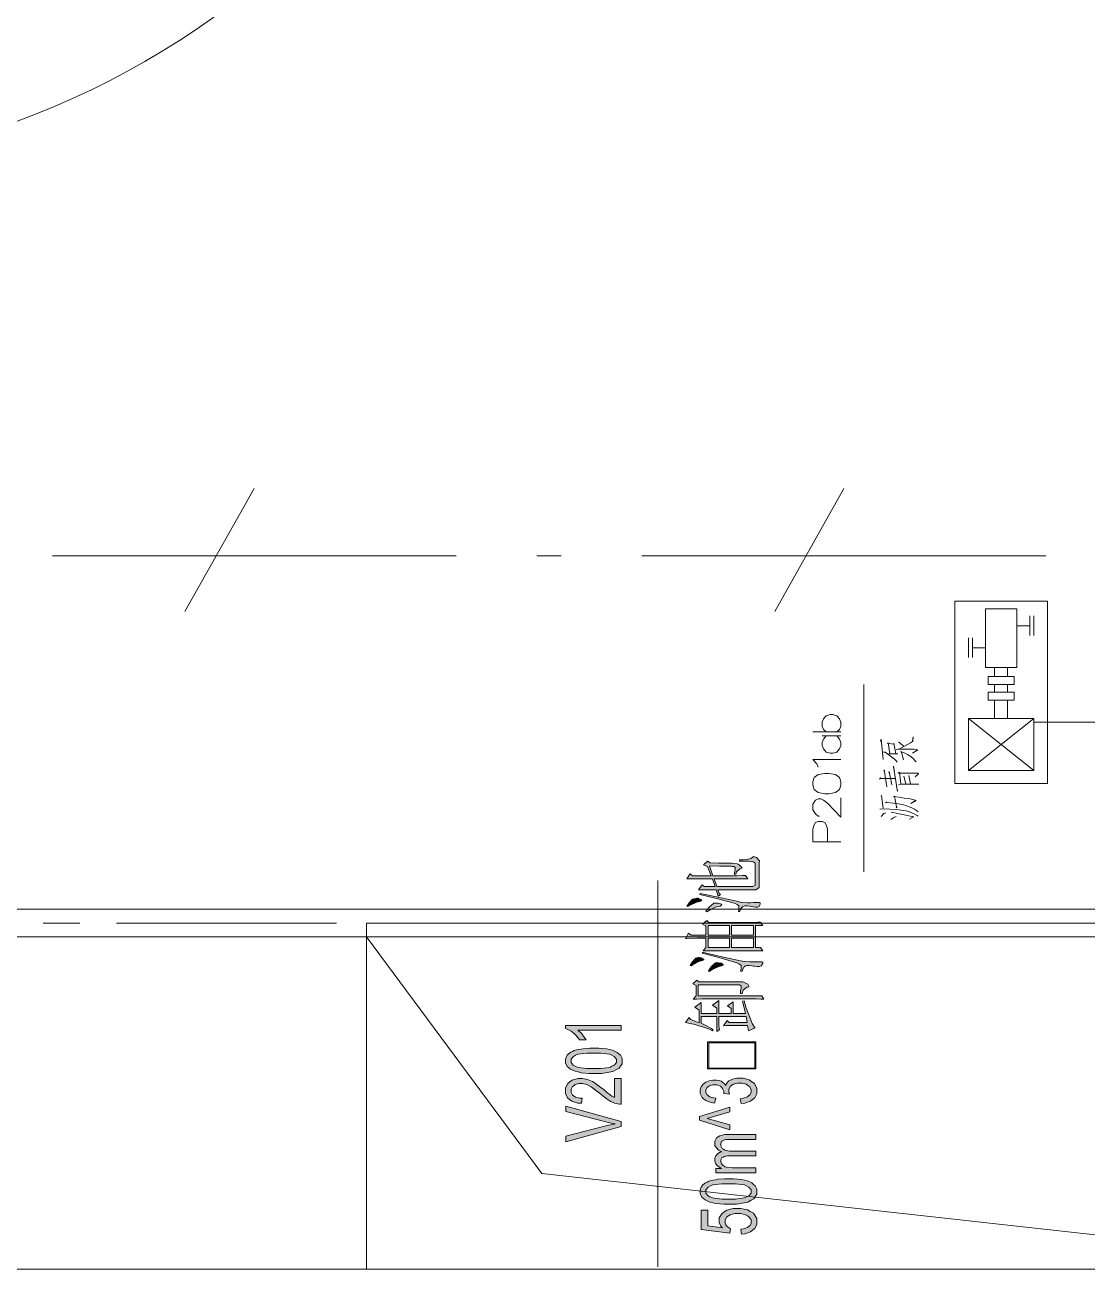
# Model space of a CAD drawing. Header units: millimetres. Extents: x 568 to 3948041, y -25191 to 63890.
# Drawn here: x 3878145 to 3887349, y 6541 to 17324 of the extents above; entities that cross this region are included whole.
import ezdxf

# ---------------------------------------------------------------- set-up
doc = ezdxf.new("R2010")
doc.units = ezdxf.units.MM

msp = doc.modelspace()

# ---------------------------------------------------------------- hatches: boundary and pattern name
h = msp.add_hatch(color=0)
h.dxf.hatch_style = 2
h.paths.add_polyline_path([(3884116, 9924), (3884140, 9856), (3884432, 9856), (3884453, 9856), (3884473, 9867), (3884473, 9877), (3884473, 10047), (3884473, 10058), (3884456, 10071), (3884438, 10073), (3884421, 10076), (3884369, 10077), (3884336, 10077), (3884336, 10088), (3884369, 10089), (3884413, 10093), (3884424, 10096), (3884434, 10099), (3884451, 10109), (3884459, 10117), (3884485, 10108), (3884510, 10079), (3884508, 10059), (3884508, 9869), (3884508, 9849), (3884478, 9829), (3884447, 9829), (3884149, 9829), (3884160, 9795), (3884172, 9787), (3884152, 9773), (3884134, 9829), (3884077, 9829), (3884001, 9829), (3883982, 9828), (3884014, 9871), (3884032, 9856), (3884125, 9856), (3884102, 9924), (3884016, 9924), (3883904, 9923), (3883880, 9922), (3883909, 9967), (3883929, 9950), (3884090, 9950), (3884061, 10029), (3884026, 10044), (3884061, 10076), (3884084, 10061), (3884156, 10060), (3884248, 10059), (3884269, 10058), (3884289, 10057), (3884318, 10052), (3884327, 10047), (3884336, 10041), (3884352, 10026), (3884359, 10016), (3884340, 10010), (3884312, 9984), (3884304, 9963), (3884292, 9963), (3884296, 9984), (3884300, 10012), (3884299, 10017), (3884298, 10022), (3884287, 10029), (3884276, 10030), (3884265, 10032), (3884165, 10034), (3884076, 10035), (3884105, 9950), (3884292, 9950), (3884314, 9950), (3884362, 9952), (3884388, 9953), (3884409, 9922), (3884377, 9923), (3884314, 9924), (3884283, 9924)])
h = msp.add_hatch(color=0)
h.dxf.hatch_style = 2
h.paths.add_polyline_path([(3883880, 9687), (3883900, 9716), (3883931, 9747), (3883941, 9749), (3883951, 9751), (3883966, 9754), (3883970, 9754), (3883978, 9754), (3883991, 9750), (3883997, 9747), (3884002, 9744), (3884008, 9738), (3884008, 9735), (3884008, 9732), (3883994, 9726), (3883979, 9723), (3883960, 9719), (3883915, 9698), (3883888, 9682)])
h = msp.add_hatch(color=0)
h.dxf.hatch_style = 2
h.paths.add_polyline_path([(3883996, 9795), (3884151, 9763), (3884324, 9726), (3884343, 9722), (3884361, 9719), (3884406, 9716), (3884432, 9716), (3884459, 9717), (3884495, 9719), (3884505, 9719), (3884511, 9719), (3884517, 9714), (3884517, 9709), (3884517, 9705), (3884514, 9695), (3884511, 9689), (3884508, 9682), (3884495, 9676), (3884485, 9676), (3884478, 9676), (3884456, 9679), (3884440, 9682), (3884426, 9685), (3884402, 9689), (3884394, 9689), (3884383, 9689), (3884368, 9684), (3884362, 9679), (3884356, 9675), (3884344, 9655), (3884339, 9640), (3884327, 9640), (3884330, 9658), (3884332, 9681), (3884331, 9685), (3884330, 9690), (3884317, 9700), (3884305, 9706), (3884292, 9712), (3884137, 9752), (3883994, 9787)])
h = msp.add_hatch(color=0)
h.dxf.hatch_style = 2
h.paths.add_polyline_path([(3884046, 9642), (3884073, 9678), (3884115, 9713), (3884133, 9713), (3884149, 9713), (3884172, 9707), (3884178, 9702), (3884184, 9697), (3884169, 9687), (3884149, 9682), (3884130, 9678), (3884083, 9655), (3884055, 9637)])
h = msp.add_hatch(color=0)
h.paths.add_polyline_path([(3884538, 9298), (3884508, 9298), (3884456, 9300), (3884432, 9300), (3884125, 9300), (3884100, 9300), (3884048, 9298), (3884023, 9298), (3884046, 9327), (3884046, 9408), (3883970, 9408), (3883881, 9407), (3883868, 9406), (3883896, 9453), (3883917, 9434), (3884046, 9434), (3884046, 9516), (3884017, 9531), (3884055, 9561), (3884072, 9545), (3884435, 9545), (3884456, 9545), (3884497, 9546), (3884517, 9548), (3884538, 9519), (3884476, 9519), (3884476, 9327), (3884520, 9327)])
h.paths.add_polyline_path([(3884268, 9434), (3884459, 9434), (3884459, 9519), (3884268, 9519)])
h.paths.add_polyline_path([(3884064, 9434), (3884251, 9434), (3884251, 9519), (3884064, 9519)])
h.paths.add_polyline_path([(3884268, 9327), (3884459, 9327), (3884459, 9408), (3884268, 9408)])
h.paths.add_polyline_path([(3884064, 9327), (3884251, 9327), (3884251, 9408), (3884064, 9408)])
h = msp.add_hatch(color=0)
h.dxf.hatch_style = 2
h.paths.add_polyline_path([(3884017, 9287), (3884172, 9251), (3884345, 9213), (3884364, 9210), (3884382, 9206), (3884426, 9203), (3884453, 9203), (3884479, 9203), (3884513, 9203), (3884522, 9203), (3884529, 9203), (3884538, 9200), (3884538, 9195), (3884538, 9192), (3884534, 9182), (3884530, 9176), (3884526, 9169), (3884511, 9162), (3884500, 9162), (3884489, 9162), (3884469, 9165), (3884459, 9166), (3884444, 9169), (3884421, 9173), (3884412, 9173), (3884403, 9173), (3884388, 9168), (3884383, 9163), (3884377, 9159), (3884365, 9139), (3884359, 9124), (3884347, 9124), (3884350, 9140), (3884352, 9162), (3884352, 9168), (3884351, 9173), (3884338, 9184), (3884326, 9190), (3884313, 9196), (3884157, 9240), (3884013, 9279)])
h = msp.add_hatch(color=0)
h.dxf.hatch_style = 2
h.paths.add_polyline_path([(3883909, 9173), (3883926, 9200), (3883952, 9231), (3883960, 9234), (3883968, 9237), (3883980, 9240), (3883985, 9240), (3883990, 9240), (3884004, 9237), (3884012, 9234), (3884020, 9231), (3884028, 9226), (3884028, 9224), (3884028, 9221), (3884017, 9215), (3884005, 9212), (3883986, 9206), (3883942, 9184), (3883917, 9169)])
h = msp.add_hatch(color=0)
h.dxf.hatch_style = 2
h.paths.add_polyline_path([(3884069, 9126), (3884091, 9159), (3884128, 9194), (3884144, 9194), (3884159, 9194), (3884180, 9191), (3884185, 9188), (3884190, 9184), (3884195, 9179), (3884195, 9177), (3884195, 9174), (3884182, 9168), (3884168, 9165), (3884151, 9160), (3884105, 9139), (3884075, 9121)])
h = msp.add_hatch(color=0)
h.dxf.hatch_style = 2
h.paths.add_polyline_path([(3884345, 8929), (3884347, 8950), (3884350, 8979), (3884350, 8986), (3884350, 8995), (3884337, 9003), (3884324, 9003), (3883979, 9003), (3883979, 8909), (3884529, 8909), (3884549, 8880), (3884523, 8881), (3884480, 8882), (3884464, 8882), (3884023, 8882), (3884010, 8882), (3883966, 8881), (3883935, 8880), (3883961, 8909), (3883961, 8998), (3883932, 9013), (3883967, 9044), (3883985, 9029), (3884333, 9029), (3884365, 9030), (3884409, 9009), (3884421, 8986), (3884400, 8985), (3884369, 8957), (3884359, 8929)])
h = msp.add_hatch(color=0)
h.dxf.hatch_style = 2
h.paths.add_polyline_path([(3884402, 8679), (3884394, 8731), (3884157, 8731), (3884157, 8667), (3884157, 8653), (3884162, 8629), (3884165, 8618), (3884140, 8599), (3884140, 8731), (3884005, 8731), (3884005, 8671), (3884040, 8655), (3884093, 8625), (3884110, 8612), (3884104, 8606), (3884077, 8619), (3884017, 8641), (3883986, 8650), (3883954, 8660), (3883895, 8673), (3883868, 8677), (3883900, 8720), (3883912, 8704), (3883936, 8694), (3883974, 8681), (3883988, 8675), (3883988, 8786), (3883949, 8812), (3884005, 8852), (3884005, 8757), (3884140, 8757), (3884140, 8802), (3884102, 8829), (3884157, 8868), (3884157, 8757), (3884265, 8757), (3884265, 8800), (3884233, 8823), (3884282, 8858), (3884282, 8757), (3884388, 8757), (3884364, 8864), (3884376, 8865), (3884396, 8802), (3884428, 8715), (3884437, 8691), (3884448, 8668), (3884466, 8637), (3884473, 8631), (3884415, 8606), (3884413, 8616), (3884409, 8640), (3884406, 8653), (3884285, 8653), (3884268, 8653), (3884224, 8652), (3884198, 8650), (3884230, 8696), (3884247, 8679)])
h = msp.add_hatch(color=0)
h.dxf.hatch_style = 2
h.paths.add_polyline_path([(3883311, 8653), (3883311, 8611), (3882936, 8611), (3882946, 8604), (3882967, 8584), (3882976, 8572), (3882986, 8560), (3883001, 8539), (3883007, 8529), (3882950, 8529), (3882938, 8546), (3882910, 8577), (3882894, 8590), (3882877, 8602), (3882845, 8621), (3882830, 8626), (3882830, 8653)])
h = msp.add_hatch(color=0)
h.paths.add_polyline_path([(3883074, 8236), (3883032, 8236), (3882964, 8242), (3882938, 8249), (3882912, 8255), (3882872, 8274), (3882858, 8285), (3882843, 8297), (3882830, 8327), (3882830, 8346), (3882830, 8359), (3882837, 8383), (3882845, 8394), (3882853, 8403), (3882875, 8420), (3882890, 8427), (3882904, 8434), (3882940, 8444), (3882961, 8448), (3882983, 8451), (3883039, 8455), (3883074, 8455), (3883117, 8455), (3883185, 8449), (3883211, 8443), (3883237, 8437), (3883277, 8419), (3883291, 8407), (3883305, 8395), (3883320, 8365), (3883320, 8346), (3883320, 8321), (3883295, 8283), (3883270, 8270), (3883240, 8253), (3883142, 8236)])
h.paths.add_polyline_path([(3883074, 8279), (3883134, 8279), (3883213, 8289), (3883232, 8299), (3883251, 8308), (3883271, 8332), (3883271, 8346), (3883271, 8360), (3883251, 8384), (3883232, 8394), (3883213, 8403), (3883134, 8413), (3883074, 8413), (3883015, 8413), (3882937, 8403), (3882917, 8394), (3882898, 8384), (3882878, 8360), (3882878, 8346), (3882878, 8331), (3882896, 8308), (3882913, 8300), (3882935, 8289), (3883016, 8279)])
h = msp.add_hatch(color=0)
h.paths.add_polyline_path([(3884479, 8276), (3884060, 8276), (3884060, 8510), (3884479, 8510)])
h.paths.add_polyline_path([(3884469, 8283), (3884469, 8503), (3884070, 8503), (3884070, 8283)])
h = msp.add_hatch(color=0)
h.dxf.hatch_style = 2
h.paths.add_polyline_path([(3884352, 7976), (3884344, 8017), (3884369, 8021), (3884405, 8033), (3884416, 8042), (3884427, 8050), (3884438, 8071), (3884438, 8083), (3884438, 8098), (3884424, 8122), (3884409, 8132), (3884395, 8142), (3884359, 8152), (3884338, 8152), (3884318, 8152), (3884285, 8143), (3884271, 8134), (3884258, 8125), (3884245, 8101), (3884245, 8087), (3884245, 8081), (3884248, 8066), (3884251, 8058), (3884200, 8062), (3884200, 8065), (3884200, 8068), (3884200, 8082), (3884191, 8106), (3884181, 8116), (3884171, 8127), (3884141, 8138), (3884121, 8138), (3884104, 8138), (3884077, 8129), (3884067, 8122), (3884056, 8114), (3884045, 8094), (3884045, 8082), (3884045, 8070), (3884057, 8050), (3884067, 8043), (3884078, 8034), (3884111, 8024), (3884132, 8021), (3884121, 7980), (3884092, 7984), (3884046, 8002), (3884029, 8014), (3884013, 8028), (3883997, 8062), (3883997, 8081), (3883997, 8095), (3884006, 8120), (3884014, 8132), (3884023, 8144), (3884045, 8161), (3884060, 8167), (3884074, 8173), (3884105, 8179), (3884121, 8179), (3884137, 8179), (3884165, 8174), (3884178, 8168), (3884191, 8162), (3884211, 8144), (3884219, 8133), (3884224, 8148), (3884244, 8171), (3884260, 8179), (3884275, 8188), (3884314, 8196), (3884337, 8196), (3884368, 8196), (3884421, 8180), (3884444, 8164), (3884466, 8148), (3884487, 8107), (3884487, 8083), (3884487, 8061), (3884469, 8024), (3884450, 8010), (3884431, 7995), (3884382, 7978)])
h = msp.add_hatch(color=0)
h.dxf.hatch_style = 2
h.paths.add_polyline_path([(3883254, 8192), (3883311, 8192), (3883311, 7970), (3883301, 7970), (3883280, 7973), (3883270, 7976), (3883254, 7979), (3883223, 7993), (3883207, 8002), (3883191, 8012), (3883155, 8039), (3883134, 8056), (3883102, 8084), (3883051, 8121), (3883033, 8130), (3883014, 8140), (3882978, 8150), (3882961, 8150), (3882944, 8150), (3882914, 8141), (3882903, 8132), (3882891, 8123), (3882878, 8100), (3882878, 8087), (3882878, 8071), (3882891, 8048), (3882904, 8039), (3882916, 8030), (3882952, 8021), (3882974, 8021), (3882968, 7978), (3882935, 7980), (3882883, 7997), (3882865, 8011), (3882847, 8025), (3882830, 8063), (3882830, 8087), (3882830, 8112), (3882849, 8150), (3882868, 8164), (3882887, 8178), (3882935, 8192), (3882963, 8192), (3882977, 8192), (3883005, 8188), (3883020, 8184), (3883033, 8179), (3883062, 8166), (3883078, 8157), (3883093, 8147), (3883136, 8115), (3883163, 8093), (3883185, 8074), (3883215, 8050), (3883223, 8045), (3883231, 8040), (3883247, 8031), (3883254, 8028)])
h = msp.add_hatch(color=0)
h.dxf.hatch_style = 2
h.paths.add_polyline_path([(3883311, 7776), (3882831, 7645), (3882831, 7694), (3883180, 7781), (3883201, 7787), (3883241, 7795), (3883259, 7799), (3883239, 7802), (3883200, 7812), (3883180, 7817), (3882831, 7907), (3882831, 7953), (3883311, 7821)])
h = msp.add_hatch(color=0)
h.dxf.hatch_style = 2
h.paths.add_polyline_path([(3884254, 7791), (3884254, 7749), (3883991, 7830), (3883991, 7863), (3884254, 7945), (3884254, 7903), (3884058, 7847)])
h = msp.add_hatch(color=0)
h.dxf.hatch_style = 2
h.paths.add_polyline_path([(3884479, 7376), (3884131, 7376), (3884131, 7413), (3884180, 7413), (3884167, 7420), (3884146, 7435), (3884139, 7444), (3884131, 7454), (3884124, 7475), (3884124, 7487), (3884124, 7501), (3884131, 7523), (3884140, 7531), (3884147, 7540), (3884170, 7553), (3884184, 7556), (3884154, 7571), (3884124, 7608), (3884124, 7632), (3884124, 7649), (3884137, 7677), (3884152, 7687), (3884166, 7697), (3884210, 7707), (3884240, 7707), (3884479, 7707), (3884479, 7665), (3884260, 7665), (3884242, 7665), (3884216, 7663), (3884209, 7661), (3884201, 7659), (3884188, 7652), (3884184, 7647), (3884179, 7641), (3884175, 7629), (3884175, 7622), (3884175, 7609), (3884187, 7587), (3884199, 7579), (3884211, 7571), (3884250, 7562), (3884277, 7562), (3884479, 7562), (3884479, 7521), (3884253, 7521), (3884233, 7521), (3884203, 7516), (3884194, 7511), (3884184, 7506), (3884175, 7489), (3884175, 7478), (3884175, 7470), (3884181, 7453), (3884187, 7446), (3884194, 7439), (3884213, 7428), (3884225, 7425), (3884238, 7421), (3884275, 7418), (3884298, 7418), (3884479, 7418)])
h = msp.add_hatch(color=0)
h.paths.add_polyline_path([(3884242, 7104), (3884200, 7104), (3884131, 7110), (3884105, 7116), (3884079, 7122), (3884039, 7141), (3884025, 7153), (3884011, 7165), (3883997, 7195), (3883997, 7214), (3883997, 7227), (3884005, 7251), (3884013, 7262), (3884020, 7271), (3884043, 7288), (3884058, 7295), (3884072, 7302), (3884108, 7312), (3884129, 7315), (3884150, 7319), (3884206, 7323), (3884242, 7323), (3884285, 7323), (3884353, 7317), (3884379, 7311), (3884405, 7305), (3884445, 7287), (3884459, 7274), (3884473, 7263), (3884487, 7232), (3884487, 7214), (3884487, 7189), (3884462, 7151), (3884437, 7138), (3884408, 7121), (3884310, 7104)])
h.paths.add_polyline_path([(3884242, 7147), (3884301, 7147), (3884380, 7157), (3884399, 7166), (3884419, 7176), (3884439, 7200), (3884439, 7214), (3884439, 7228), (3884419, 7252), (3884399, 7262), (3884380, 7271), (3884301, 7281), (3884242, 7281), (3884183, 7281), (3884105, 7271), (3884085, 7262), (3884066, 7252), (3884046, 7228), (3884046, 7214), (3884046, 7199), (3884064, 7176), (3884080, 7168), (3884102, 7157), (3884184, 7147)])
h = msp.add_hatch(color=0)
h.dxf.hatch_style = 2
h.paths.add_polyline_path([(3884353, 6844), (3884348, 6887), (3884371, 6889), (3884405, 6901), (3884416, 6909), (3884428, 6918), (3884439, 6939), (3884439, 6952), (3884439, 6967), (3884422, 6992), (3884406, 7002), (3884390, 7012), (3884348, 7022), (3884321, 7022), (3884296, 7022), (3884257, 7012), (3884241, 7003), (3884227, 6993), (3884213, 6967), (3884213, 6951), (3884213, 6941), (3884219, 6923), (3884225, 6915), (3884232, 6907), (3884249, 6895), (3884259, 6890), (3884252, 6851), (3884006, 6884), (3884006, 7050), (3884062, 7050), (3884062, 6917), (3884191, 6898), (3884176, 6914), (3884161, 6945), (3884161, 6962), (3884161, 6984), (3884183, 7021), (3884204, 7036), (3884226, 7051), (3884282, 7066), (3884317, 7066), (3884349, 7066), (3884405, 7053), (3884429, 7040), (3884458, 7024), (3884487, 6980), (3884487, 6952), (3884487, 6929), (3884469, 6892), (3884450, 6877), (3884432, 6863), (3884383, 6846)])

# ---------------------------------------------------------------- linework, layer by layer
at = {"color": 0, "lineweight": 0}
for points in [[(3879532, 12239), (3880133, 13305)], [(3884642, 12239), (3885241, 13305)], [(3880133, 12723), (3878383, 12723)], [(3881882, 12723), (3880133, 12723)], [(3882792, 12723), (3882582, 12723)], [(3885241, 12723), (3883492, 12723)], [(3886991, 12723), (3885241, 12723)], [(3886203, 10750), (3886203, 12329)], [(3887005, 12329), (3886203, 12329)], [(3887005, 10750), (3887005, 12329)], [(3886468, 12263), (3886739, 12263)], [(3886468, 11754), (3886468, 12263)], [(3886739, 11754), (3886739, 12263)], [(3886852, 12201), (3886852, 12031)], [(3886886, 12201), (3886886, 12031)], [(3886852, 12116), (3886739, 12116)], [(3886322, 12011), (3886322, 11841)], [(3886356, 12011), (3886356, 11841)], [(3886356, 11926), (3886468, 11926)], [(3886468, 11754), (3886739, 11754)], [(3886547, 11675), (3886547, 11754)], [(3886660, 11675), (3886660, 11754)], [(3886491, 11607), (3886491, 11675)], [(3886491, 11675), (3886717, 11675)], [(3886717, 11607), (3886717, 11675)], [(3885414, 9984), (3885414, 11607)], [(3886491, 11607), (3886717, 11607)], [(3886491, 11540), (3886491, 11472)], [(3886491, 11540), (3886717, 11540)], [(3886547, 11540), (3886547, 11607)], [(3886660, 11540), (3886660, 11607)], [(3886717, 11540), (3886717, 11472)], [(3886491, 11472), (3886717, 11472)], [(3886547, 11313), (3886547, 11472)], [(3886660, 11313), (3886660, 11472)], [(3885089, 11198), (3885066, 11217), (3885054, 11244), (3885054, 11281), (3885066, 11309), (3885089, 11337), (3885123, 11346), (3885146, 11346), (3885181, 11337), (3885204, 11309), (3885216, 11281), (3885216, 11244), (3885204, 11217), (3885181, 11198)], [(3886322, 10862), (3886322, 11313)], [(3886322, 11313), (3886886, 11313)], [(3886322, 11313), (3886886, 10862)], [(3886886, 11313), (3886322, 10862)], [(3886886, 10862), (3886886, 11313)], [(3886886, 11282), (3888321, 11282)], [(3885216, 11198), (3884973, 11198)], [(3885089, 11161), (3885066, 11133), (3885054, 11105), (3885054, 11078), (3885066, 11050), (3885089, 11022), (3885123, 11013), (3885146, 11013), (3885181, 11022), (3885204, 11050), (3885216, 11078), (3885216, 11105), (3885204, 11133), (3885181, 11161)], [(3885054, 11161), (3885216, 11161)], [(3885583, 10957), (3885563, 11133), (3885560, 11123), (3885569, 11104)], [(3885711, 11108), (3885722, 11104), (3885762, 11070)], [(3885719, 11047), (3885838, 11113), (3885841, 11154), (3885835, 11113), (3885819, 11102)], [(3885586, 11022), (3885598, 11021), (3885645, 10987), (3885680, 10961), (3885696, 10943), (3885702, 10933)], [(3885631, 11005), (3885708, 11005), (3885691, 11005), (3885674, 11100), (3885674, 11090), (3885617, 11098), (3885626, 11102), (3885640, 11005)], [(3885693, 11044), (3885708, 11047), (3885847, 11047), (3885870, 11044), (3885881, 11042), (3885835, 11012), (3885878, 11042)], [(3885759, 10955), (3885739, 11028), (3885734, 11025), (3885765, 11015), (3885793, 11001), (3885821, 10983), (3885844, 10963), (3885855, 10949), (3885867, 10937)], [(3885019, 10892), (3885008, 10920), (3884973, 10957), (3885216, 10957)], [(3885702, 10683), (3885708, 10690), (3885702, 10693), (3885671, 10899), (3885671, 10886), (3885680, 10860)], [(3885549, 10787), (3885560, 10797), (3885563, 10792), (3885685, 10792)], [(3885614, 10719), (3885591, 10868), (3885588, 10862), (3885595, 10852)], [(3885657, 10739), (3885634, 10854), (3885631, 10846), (3885640, 10836)], [(3885736, 10743), (3885722, 10848), (3885711, 10840), (3885725, 10840), (3885863, 10838), (3885881, 10838), (3885889, 10832), (3885858, 10807)], [(3885762, 10814), (3885778, 10745)], [(3885819, 10747), (3885804, 10818)], [(3886322, 10862), (3886886, 10862)], [(3885716, 10739), (3885736, 10743), (3885790, 10743), (3885821, 10743), (3885892, 10743), (3885878, 10743), (3885850, 10743)], [(3887005, 10750), (3886203, 10750)], [(3885031, 10467), (3885019, 10467), (3884996, 10485), (3884973, 10522), (3884973, 10569), (3884996, 10606), (3885019, 10615), (3885042, 10615), (3885066, 10606), (3885100, 10578), (3885216, 10458), (3885216, 10624)], [(3885583, 10535), (3885566, 10645), (3885563, 10642), (3885569, 10632)], [(3885598, 10582), (3885611, 10588), (3885614, 10584), (3885668, 10578), (3885711, 10573), (3885747, 10566), (3885781, 10558), (3885807, 10548), (3885830, 10538), (3885852, 10526), (3885870, 10516), (3885886, 10505)], [(3885693, 10538), (3885702, 10547), (3885696, 10548), (3885680, 10639), (3885671, 10636), (3885719, 10630), (3885765, 10623), (3885804, 10618), (3885838, 10610), (3885858, 10604), (3885867, 10600), (3885821, 10576), (3885861, 10602), (3885855, 10606)], [(3885552, 10526), (3885555, 10526), (3885586, 10531), (3885640, 10528), (3885696, 10525), (3885736, 10519), (3885781, 10511), (3885816, 10501), (3885850, 10487), (3885875, 10473), (3885883, 10467)], [(3885563, 10463), (3885588, 10489), (3885598, 10493), (3885606, 10495)], [(3885648, 10437), (3885674, 10455), (3885693, 10463)], [(3885816, 10441), (3885813, 10443), (3885847, 10461), (3885652, 10501)], [(3885216, 10244), (3884973, 10244), (3884973, 10356), (3884984, 10392), (3884996, 10411), (3885019, 10421), (3885054, 10421), (3885077, 10411), (3885089, 10392), (3885100, 10356), (3885100, 10244)], [(3883628, 6559), (3883628, 9909)], [(3902850, 9660), (3848361, 9660)], [(3878622, 9540), (3878304, 9540)], [(3880844, 9540), (3878939, 9540)], [(3881478, 9540), (3881161, 9540)], [(3883700, 9540), (3881796, 9540)], [(3884336, 9540), (3884018, 9540)], [(3886557, 9540), (3884652, 9540)], [(3887192, 9540), (3886875, 9540)], [(3902850, 9420), (3848361, 9420)], [(3882623, 7369), (3881104, 9420)], [(3883628, 7397), (3883628, 9071)], [(3890103, 6541), (3882623, 7369)], [(3902850, 6541), (3848361, 6541)]]:
    msp.add_lwpolyline(points, dxfattribs=at)
for points in [[(3885112, 10661), (3885077, 10661), (3885019, 10671), (3884984, 10698), (3884973, 10735), (3884973, 10763), (3884984, 10800), (3885019, 10828), (3885077, 10837), (3885112, 10837), (3885170, 10828), (3885204, 10800), (3885216, 10763), (3885216, 10735), (3885204, 10698), (3885170, 10671)], [(3884116, 9924), (3884140, 9856), (3884432, 9856), (3884453, 9856), (3884473, 9867), (3884473, 9877), (3884473, 10047), (3884473, 10058), (3884456, 10071), (3884438, 10073), (3884421, 10076), (3884369, 10077), (3884336, 10077), (3884336, 10088), (3884369, 10089), (3884413, 10093), (3884424, 10096), (3884434, 10099), (3884451, 10109), (3884459, 10117), (3884485, 10108), (3884510, 10079), (3884508, 10059), (3884508, 9869), (3884508, 9849), (3884478, 9829), (3884447, 9829), (3884149, 9829), (3884160, 9795), (3884172, 9787), (3884152, 9773), (3884134, 9829), (3884077, 9829), (3884001, 9829), (3883982, 9828), (3884014, 9871), (3884032, 9856), (3884125, 9856), (3884102, 9924), (3884016, 9924), (3883904, 9923), (3883880, 9922), (3883909, 9967), (3883929, 9950), (3884090, 9950), (3884061, 10029), (3884026, 10044), (3884061, 10076), (3884084, 10061), (3884156, 10060), (3884248, 10059), (3884269, 10058), (3884289, 10057), (3884318, 10052), (3884327, 10047), (3884336, 10041), (3884352, 10026), (3884359, 10016), (3884340, 10010), (3884312, 9984), (3884304, 9963), (3884292, 9963), (3884296, 9984), (3884300, 10012), (3884299, 10017), (3884298, 10022), (3884287, 10029), (3884276, 10030), (3884265, 10032), (3884165, 10034), (3884076, 10035), (3884105, 9950), (3884292, 9950), (3884314, 9950), (3884362, 9952), (3884388, 9953), (3884409, 9922), (3884377, 9923), (3884314, 9924), (3884283, 9924)], [(3883880, 9687), (3883900, 9716), (3883931, 9747), (3883941, 9749), (3883951, 9751), (3883966, 9754), (3883970, 9754), (3883978, 9754), (3883991, 9750), (3883997, 9747), (3884002, 9744), (3884008, 9738), (3884008, 9735), (3884008, 9732), (3883994, 9726), (3883979, 9723), (3883960, 9719), (3883915, 9698), (3883888, 9682)], [(3883996, 9795), (3884151, 9763), (3884324, 9726), (3884343, 9722), (3884361, 9719), (3884406, 9716), (3884432, 9716), (3884459, 9717), (3884495, 9719), (3884505, 9719), (3884511, 9719), (3884517, 9714), (3884517, 9709), (3884517, 9705), (3884514, 9695), (3884511, 9689), (3884508, 9682), (3884495, 9676), (3884485, 9676), (3884478, 9676), (3884456, 9679), (3884440, 9682), (3884426, 9685), (3884402, 9689), (3884394, 9689), (3884383, 9689), (3884368, 9684), (3884362, 9679), (3884356, 9675), (3884344, 9655), (3884339, 9640), (3884327, 9640), (3884330, 9658), (3884332, 9681), (3884331, 9685), (3884330, 9690), (3884317, 9700), (3884305, 9706), (3884292, 9712), (3884137, 9752), (3883994, 9787)], [(3884046, 9642), (3884073, 9678), (3884115, 9713), (3884133, 9713), (3884149, 9713), (3884172, 9707), (3884178, 9702), (3884184, 9697), (3884169, 9687), (3884149, 9682), (3884130, 9678), (3884083, 9655), (3884055, 9637)], [(3881104, 6541), (3881104, 9540), (3890103, 9540), (3890103, 6541)], [(3884538, 9298), (3884508, 9298), (3884456, 9300), (3884432, 9300), (3884125, 9300), (3884100, 9300), (3884048, 9298), (3884023, 9298), (3884046, 9327), (3884046, 9408), (3883970, 9408), (3883881, 9407), (3883868, 9406), (3883896, 9453), (3883917, 9434), (3884046, 9434), (3884046, 9516), (3884017, 9531), (3884055, 9561), (3884072, 9545), (3884435, 9545), (3884456, 9545), (3884497, 9546), (3884517, 9548), (3884538, 9519), (3884476, 9519), (3884476, 9327), (3884520, 9327)], [(3884064, 9434), (3884251, 9434), (3884251, 9519), (3884064, 9519)], [(3884268, 9434), (3884459, 9434), (3884459, 9519), (3884268, 9519)], [(3884064, 9327), (3884251, 9327), (3884251, 9408), (3884064, 9408)], [(3884268, 9327), (3884459, 9327), (3884459, 9408), (3884268, 9408)], [(3884017, 9287), (3884172, 9251), (3884345, 9213), (3884364, 9210), (3884382, 9206), (3884426, 9203), (3884453, 9203), (3884479, 9203), (3884513, 9203), (3884522, 9203), (3884529, 9203), (3884538, 9200), (3884538, 9195), (3884538, 9192), (3884534, 9182), (3884530, 9176), (3884526, 9169), (3884511, 9162), (3884500, 9162), (3884489, 9162), (3884469, 9165), (3884459, 9166), (3884444, 9169), (3884421, 9173), (3884412, 9173), (3884403, 9173), (3884388, 9168), (3884383, 9163), (3884377, 9159), (3884365, 9139), (3884359, 9124), (3884347, 9124), (3884350, 9140), (3884352, 9162), (3884352, 9168), (3884351, 9173), (3884338, 9184), (3884326, 9190), (3884313, 9196), (3884157, 9240), (3884013, 9279)], [(3883909, 9173), (3883926, 9200), (3883952, 9231), (3883960, 9234), (3883968, 9237), (3883980, 9240), (3883985, 9240), (3883990, 9240), (3884004, 9237), (3884012, 9234), (3884020, 9231), (3884028, 9226), (3884028, 9224), (3884028, 9221), (3884017, 9215), (3884005, 9212), (3883986, 9206), (3883942, 9184), (3883917, 9169)], [(3884069, 9126), (3884091, 9159), (3884128, 9194), (3884144, 9194), (3884159, 9194), (3884180, 9191), (3884185, 9188), (3884190, 9184), (3884195, 9179), (3884195, 9177), (3884195, 9174), (3884182, 9168), (3884168, 9165), (3884151, 9160), (3884105, 9139), (3884075, 9121)], [(3884345, 8929), (3884347, 8950), (3884350, 8979), (3884350, 8986), (3884350, 8995), (3884337, 9003), (3884324, 9003), (3883979, 9003), (3883979, 8909), (3884529, 8909), (3884549, 8880), (3884523, 8881), (3884480, 8882), (3884464, 8882), (3884023, 8882), (3884010, 8882), (3883966, 8881), (3883935, 8880), (3883961, 8909), (3883961, 8998), (3883932, 9013), (3883967, 9044), (3883985, 9029), (3884333, 9029), (3884365, 9030), (3884409, 9009), (3884421, 8986), (3884400, 8985), (3884369, 8957), (3884359, 8929)], [(3884402, 8679), (3884394, 8731), (3884157, 8731), (3884157, 8667), (3884157, 8653), (3884162, 8629), (3884165, 8618), (3884140, 8599), (3884140, 8731), (3884005, 8731), (3884005, 8671), (3884040, 8655), (3884093, 8625), (3884110, 8612), (3884104, 8606), (3884077, 8619), (3884017, 8641), (3883986, 8650), (3883954, 8660), (3883895, 8673), (3883868, 8677), (3883900, 8720), (3883912, 8704), (3883936, 8694), (3883974, 8681), (3883988, 8675), (3883988, 8786), (3883949, 8812), (3884005, 8852), (3884005, 8757), (3884140, 8757), (3884140, 8802), (3884102, 8829), (3884157, 8868), (3884157, 8757), (3884265, 8757), (3884265, 8800), (3884233, 8823), (3884282, 8858), (3884282, 8757), (3884388, 8757), (3884364, 8864), (3884376, 8865), (3884396, 8802), (3884428, 8715), (3884437, 8691), (3884448, 8668), (3884466, 8637), (3884473, 8631), (3884415, 8606), (3884413, 8616), (3884409, 8640), (3884406, 8653), (3884285, 8653), (3884268, 8653), (3884224, 8652), (3884198, 8650), (3884230, 8696), (3884247, 8679)], [(3883311, 8653), (3883311, 8611), (3882936, 8611), (3882946, 8604), (3882967, 8584), (3882976, 8572), (3882986, 8560), (3883001, 8539), (3883007, 8529), (3882950, 8529), (3882938, 8546), (3882910, 8577), (3882894, 8590), (3882877, 8602), (3882845, 8621), (3882830, 8626), (3882830, 8653)], [(3883074, 8236), (3883032, 8236), (3882964, 8242), (3882938, 8249), (3882912, 8255), (3882872, 8274), (3882858, 8285), (3882843, 8297), (3882830, 8327), (3882830, 8346), (3882830, 8359), (3882837, 8383), (3882845, 8394), (3882853, 8403), (3882875, 8420), (3882890, 8427), (3882904, 8434), (3882940, 8444), (3882961, 8448), (3882983, 8451), (3883039, 8455), (3883074, 8455), (3883117, 8455), (3883185, 8449), (3883211, 8443), (3883237, 8437), (3883277, 8419), (3883291, 8407), (3883305, 8395), (3883320, 8365), (3883320, 8346), (3883320, 8321), (3883295, 8283), (3883270, 8270), (3883240, 8253), (3883142, 8236)], [(3883074, 8279), (3883134, 8279), (3883213, 8289), (3883232, 8299), (3883251, 8308), (3883271, 8332), (3883271, 8346), (3883271, 8360), (3883251, 8384), (3883232, 8394), (3883213, 8403), (3883134, 8413), (3883074, 8413), (3883015, 8413), (3882937, 8403), (3882917, 8394), (3882898, 8384), (3882878, 8360), (3882878, 8346), (3882878, 8331), (3882896, 8308), (3882913, 8300), (3882935, 8289), (3883016, 8279)], [(3884479, 8276), (3884060, 8276), (3884060, 8510), (3884479, 8510)], [(3884469, 8283), (3884469, 8503), (3884070, 8503), (3884070, 8283)], [(3884352, 7976), (3884344, 8017), (3884369, 8021), (3884405, 8033), (3884416, 8042), (3884427, 8050), (3884438, 8071), (3884438, 8083), (3884438, 8098), (3884424, 8122), (3884409, 8132), (3884395, 8142), (3884359, 8152), (3884338, 8152), (3884318, 8152), (3884285, 8143), (3884271, 8134), (3884258, 8125), (3884245, 8101), (3884245, 8087), (3884245, 8081), (3884248, 8066), (3884251, 8058), (3884200, 8062), (3884200, 8065), (3884200, 8068), (3884200, 8082), (3884191, 8106), (3884181, 8116), (3884171, 8127), (3884141, 8138), (3884121, 8138), (3884104, 8138), (3884077, 8129), (3884067, 8122), (3884056, 8114), (3884045, 8094), (3884045, 8082), (3884045, 8070), (3884057, 8050), (3884067, 8043), (3884078, 8034), (3884111, 8024), (3884132, 8021), (3884121, 7980), (3884092, 7984), (3884046, 8002), (3884029, 8014), (3884013, 8028), (3883997, 8062), (3883997, 8081), (3883997, 8095), (3884006, 8120), (3884014, 8132), (3884023, 8144), (3884045, 8161), (3884060, 8167), (3884074, 8173), (3884105, 8179), (3884121, 8179), (3884137, 8179), (3884165, 8174), (3884178, 8168), (3884191, 8162), (3884211, 8144), (3884219, 8133), (3884224, 8148), (3884244, 8171), (3884260, 8179), (3884275, 8188), (3884314, 8196), (3884337, 8196), (3884368, 8196), (3884421, 8180), (3884444, 8164), (3884466, 8148), (3884487, 8107), (3884487, 8083), (3884487, 8061), (3884469, 8024), (3884450, 8010), (3884431, 7995), (3884382, 7978)], [(3883254, 8192), (3883311, 8192), (3883311, 7970), (3883301, 7970), (3883280, 7973), (3883270, 7976), (3883254, 7979), (3883223, 7993), (3883207, 8002), (3883191, 8012), (3883155, 8039), (3883134, 8056), (3883102, 8084), (3883051, 8121), (3883033, 8130), (3883014, 8140), (3882978, 8150), (3882961, 8150), (3882944, 8150), (3882914, 8141), (3882903, 8132), (3882891, 8123), (3882878, 8100), (3882878, 8087), (3882878, 8071), (3882891, 8048), (3882904, 8039), (3882916, 8030), (3882952, 8021), (3882974, 8021), (3882968, 7978), (3882935, 7980), (3882883, 7997), (3882865, 8011), (3882847, 8025), (3882830, 8063), (3882830, 8087), (3882830, 8112), (3882849, 8150), (3882868, 8164), (3882887, 8178), (3882935, 8192), (3882963, 8192), (3882977, 8192), (3883005, 8188), (3883020, 8184), (3883033, 8179), (3883062, 8166), (3883078, 8157), (3883093, 8147), (3883136, 8115), (3883163, 8093), (3883185, 8074), (3883215, 8050), (3883223, 8045), (3883231, 8040), (3883247, 8031), (3883254, 8028)], [(3883311, 7776), (3882831, 7645), (3882831, 7694), (3883180, 7781), (3883201, 7787), (3883241, 7795), (3883259, 7799), (3883239, 7802), (3883200, 7812), (3883180, 7817), (3882831, 7907), (3882831, 7953), (3883311, 7821)], [(3884254, 7791), (3884254, 7749), (3883991, 7830), (3883991, 7863), (3884254, 7945), (3884254, 7903), (3884058, 7847)], [(3884479, 7376), (3884131, 7376), (3884131, 7413), (3884180, 7413), (3884167, 7420), (3884146, 7435), (3884139, 7444), (3884131, 7454), (3884124, 7475), (3884124, 7487), (3884124, 7501), (3884131, 7523), (3884140, 7531), (3884147, 7540), (3884170, 7553), (3884184, 7556), (3884154, 7571), (3884124, 7608), (3884124, 7632), (3884124, 7649), (3884137, 7677), (3884152, 7687), (3884166, 7697), (3884210, 7707), (3884240, 7707), (3884479, 7707), (3884479, 7665), (3884260, 7665), (3884242, 7665), (3884216, 7663), (3884209, 7661), (3884201, 7659), (3884188, 7652), (3884184, 7647), (3884179, 7641), (3884175, 7629), (3884175, 7622), (3884175, 7609), (3884187, 7587), (3884199, 7579), (3884211, 7571), (3884250, 7562), (3884277, 7562), (3884479, 7562), (3884479, 7521), (3884253, 7521), (3884233, 7521), (3884203, 7516), (3884194, 7511), (3884184, 7506), (3884175, 7489), (3884175, 7478), (3884175, 7470), (3884181, 7453), (3884187, 7446), (3884194, 7439), (3884213, 7428), (3884225, 7425), (3884238, 7421), (3884275, 7418), (3884298, 7418), (3884479, 7418)], [(3884242, 7104), (3884200, 7104), (3884131, 7110), (3884105, 7116), (3884079, 7122), (3884039, 7141), (3884025, 7153), (3884011, 7165), (3883997, 7195), (3883997, 7214), (3883997, 7227), (3884005, 7251), (3884013, 7262), (3884020, 7271), (3884043, 7288), (3884058, 7295), (3884072, 7302), (3884108, 7312), (3884129, 7315), (3884150, 7319), (3884206, 7323), (3884242, 7323), (3884285, 7323), (3884353, 7317), (3884379, 7311), (3884405, 7305), (3884445, 7287), (3884459, 7274), (3884473, 7263), (3884487, 7232), (3884487, 7214), (3884487, 7189), (3884462, 7151), (3884437, 7138), (3884408, 7121), (3884310, 7104)], [(3884242, 7147), (3884301, 7147), (3884380, 7157), (3884399, 7166), (3884419, 7176), (3884439, 7200), (3884439, 7214), (3884439, 7228), (3884419, 7252), (3884399, 7262), (3884380, 7271), (3884301, 7281), (3884242, 7281), (3884183, 7281), (3884105, 7271), (3884085, 7262), (3884066, 7252), (3884046, 7228), (3884046, 7214), (3884046, 7199), (3884064, 7176), (3884080, 7168), (3884102, 7157), (3884184, 7147)], [(3884353, 6844), (3884348, 6887), (3884371, 6889), (3884405, 6901), (3884416, 6909), (3884428, 6918), (3884439, 6939), (3884439, 6952), (3884439, 6967), (3884422, 6992), (3884406, 7002), (3884390, 7012), (3884348, 7022), (3884321, 7022), (3884296, 7022), (3884257, 7012), (3884241, 7003), (3884227, 6993), (3884213, 6967), (3884213, 6951), (3884213, 6941), (3884219, 6923), (3884225, 6915), (3884232, 6907), (3884249, 6895), (3884259, 6890), (3884252, 6851), (3884006, 6884), (3884006, 7050), (3884062, 7050), (3884062, 6917), (3884191, 6898), (3884176, 6914), (3884161, 6945), (3884161, 6962), (3884161, 6984), (3884183, 7021), (3884204, 7036), (3884226, 7051), (3884282, 7066), (3884317, 7066), (3884349, 7066), (3884405, 7053), (3884429, 7040), (3884458, 7024), (3884487, 6980), (3884487, 6952), (3884487, 6929), (3884469, 6892), (3884450, 6877), (3884432, 6863), (3884383, 6846)]]:
    msp.add_lwpolyline(points, close=True, dxfattribs=at)
msp.add_ellipse((3875587, 23287), major_axis=(0, 7239), ratio=0.998741, start_param=0, end_param=6.283185, dxfattribs=at)

doc.saveas('drawing.dxf')
